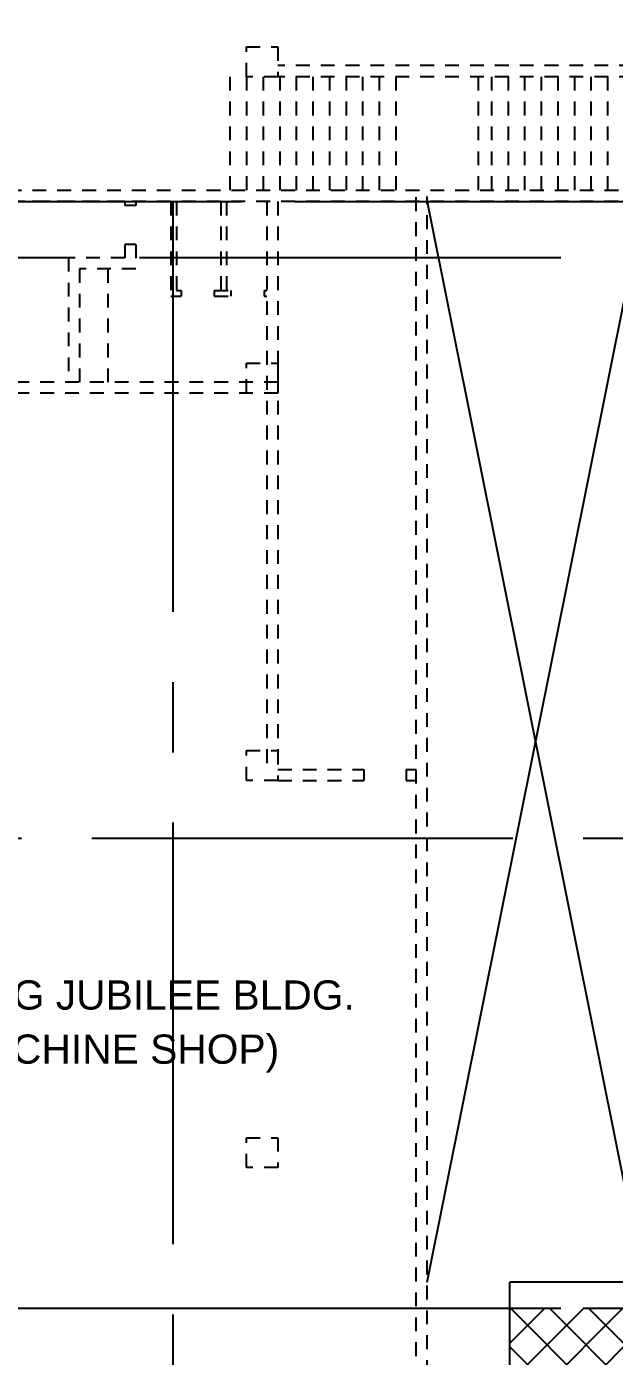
# Model space of a CAD drawing. Header units: millimetres. Extents: x 2148 to 2681, y 758 to 986.
# Drawn here: x 2422.23 to 2427.54, y 950.54 to 962.56 of the extents above; entities that cross this region are included whole.
import ezdxf

# ---------------------------------------------------------------- set-up
doc = ezdxf.new("R2010")
doc.units = ezdxf.units.MM
for name, pattern in [('CENTER2', [28.575, 19.05, -3.175, 3.175, -3.175]), ('HIDDEN', [0.375, 0.25, -0.125]), ('PHANTOM2', [1.25, 0.625, -0.125, 0.125, -0.125, 0.125, -0.125])]:
    doc.linetypes.add(name, pattern=pattern)
for name, color, linetype in [('3TX-TITLE', 3, 'Continuous'), ('D', 1, 'Continuous'), ('HATCH', 8, 'Continuous'), ('S_GRID LINES', 252, 'Continuous'), ('TEXT', 6, 'Continuous')]:
    doc.layers.add(name, color=color, linetype=linetype)
doc.styles.add('SWISS', font='swissl.ttf')

# ---------------------------------------------------------------- blocks, each defined once
blk = doc.blocks.new('EXISTING')
at = {"layer": 'HATCH', "linetype": 'HIDDEN', "ltscale": 0.5}
for p, q in [((-79721.281, -2154.423), (-79724.494, -2154.423)), ((-79721.281, -2154.423), (-79724.494, -2154.423)), ((-79724.927, -2154.523), (-79724.927, -2155.552)), ((-79724.927, -2154.523), (-79724.927, -2155.552)), ((-79724.777, -2154.523), (-79724.777, -2155.552)), ((-79724.777, -2154.523), (-79724.777, -2155.552)), ((-79724.627, -2154.523), (-79724.627, -2155.552)), ((-79724.627, -2154.523), (-79724.627, -2155.552)), ((-79721.281, -2154.523), (-79724.494, -2154.523)), ((-79721.281, -2154.523), (-79724.494, -2154.523)), ((-79724.477, -2154.523), (-79724.477, -2155.552)), ((-79724.477, -2154.523), (-79724.477, -2155.552)), ((-79724.327, -2154.523), (-79724.327, -2155.552)), ((-79724.327, -2154.523), (-79724.327, -2155.552)), ((-79724.177, -2154.523), (-79724.177, -2155.552)), ((-79724.177, -2154.523), (-79724.177, -2155.552)), ((-79724.027, -2154.523), (-79724.027, -2155.552)), ((-79724.027, -2154.523), (-79724.027, -2155.552)), ((-79723.877, -2154.523), (-79723.877, -2155.552)), ((-79723.877, -2154.523), (-79723.877, -2155.552)), ((-79723.727, -2154.523), (-79723.727, -2155.552)), ((-79723.727, -2154.523), (-79723.727, -2155.552)), ((-79723.577, -2154.523), (-79723.577, -2155.552)), ((-79723.577, -2154.523), (-79723.577, -2155.552)), ((-79723.427, -2154.523), (-79723.427, -2155.552)), ((-79723.427, -2154.523), (-79723.427, -2155.552)), ((-79722.682, -2154.523), (-79722.682, -2155.552)), ((-79722.682, -2154.523), (-79722.682, -2155.552)), ((-79722.562, -2154.523), (-79722.562, -2155.552)), ((-79722.562, -2154.523), (-79722.562, -2155.552)), ((-79722.412, -2154.523), (-79722.412, -2155.552)), ((-79722.412, -2154.523), (-79722.412, -2155.552)), ((-79722.262, -2154.523), (-79722.262, -2155.552)), ((-79722.262, -2154.523), (-79722.262, -2155.552)), ((-79722.112, -2154.523), (-79722.112, -2155.552)), ((-79722.112, -2154.523), (-79722.112, -2155.552)), ((-79721.962, -2154.523), (-79721.962, -2155.552)), ((-79721.962, -2154.523), (-79721.962, -2155.552)), ((-79721.812, -2154.523), (-79721.812, -2155.552)), ((-79721.812, -2154.523), (-79721.812, -2155.552)), ((-79721.662, -2154.523), (-79721.662, -2155.552)), ((-79721.662, -2154.523), (-79721.662, -2155.552)), ((-79721.512, -2154.523), (-79721.512, -2155.552)), ((-79721.512, -2154.523), (-79721.512, -2155.552)), ((-79720.964, -2155.552), (-79727.132, -2155.552)), ((-79720.964, -2155.552), (-79727.132, -2155.552)), ((-79720.964, -2155.552), (-79727.132, -2155.552)), ((-79725.879, -2155.652), (-79727.132, -2155.652)), ((-79725.879, -2155.652), (-79727.132, -2155.652)), ((-79720.964, -2155.652), (-79727.132, -2155.652)), ((-79725.879, -2155.652), (-79725.879, -2155.688)), ((-79725.879, -2155.652), (-79725.879, -2155.688)), ((-79725.879, -2155.652), (-79725.879, -2155.688)), ((-79725.779, -2155.688), (-79725.879, -2155.688)), ((-79725.779, -2155.688), (-79725.879, -2155.688)), ((-79725.779, -2155.688), (-79725.879, -2155.688)), ((-79720.964, -2155.652), (-79725.779, -2155.652)), ((-79725.779, -2155.652), (-79725.779, -2155.688)), ((-79720.964, -2155.652), (-79725.779, -2155.652)), ((-79725.779, -2155.652), (-79725.779, -2155.688)), ((-79725.779, -2155.652), (-79725.779, -2155.688)), ((-79725.461, -2155.652), (-79725.461, -2156.506)), ((-79725.411, -2155.652), (-79725.411, -2156.456)), ((-79725.01, -2155.652), (-79725.01, -2156.456)), ((-79724.96, -2155.652), (-79724.96, -2156.456)), ((-79724.594, -2155.652), (-79724.594, -2160.75)), ((-79724.494, -2155.652), (-79724.494, -2160.75)), ((-79723.244, -2172.163), (-79723.244, -2155.605)), ((-79723.144, -2173.45), (-79723.144, -2155.605)), ((-79725.879, -2156.039), (-79725.879, -2156.16)), ((-79725.779, -2156.039), (-79725.879, -2156.039)), ((-79725.779, -2156.039), (-79725.779, -2156.26)), ((-79725.879, -2156.16), (-79726.387, -2156.16)), ((-79726.387, -2156.16), (-79726.387, -2157.283)), ((-79725.779, -2156.26), (-79726.287, -2156.26)), ((-79726.287, -2156.26), (-79726.287, -2157.283)), ((-79726.033, -2156.26), (-79726.033, -2157.283)), ((-79725.461, -2156.506), (-79725.37, -2156.506)), ((-79725.411, -2156.456), (-79725.37, -2156.456)), ((-79725.37, -2156.456), (-79725.37, -2156.506)), ((-79725.07, -2156.456), (-79724.918, -2156.456)), ((-79725.07, -2156.456), (-79725.07, -2156.506)), ((-79725.07, -2156.506), (-79724.918, -2156.506)), ((-79724.918, -2156.456), (-79724.918, -2156.506)), ((-79724.618, -2156.456), (-79724.594, -2156.456)), ((-79724.618, -2156.456), (-79724.618, -2156.506)), ((-79724.618, -2156.506), (-79724.594, -2156.506)), ((-79724.494, -2157.383), (-79729.132, -2157.383)), ((-79724.494, -2157.283), (-79728.284, -2157.283)), ((-79724.494, -2160.785), (-79723.717, -2160.785)), ((-79723.717, -2160.785), (-79723.717, -2160.885)), ((-79723.333, -2160.785), (-79723.244, -2160.785)), ((-79723.333, -2160.785), (-79723.333, -2160.885)), ((-79724.494, -2160.885), (-79723.717, -2160.885)), ((-79723.333, -2160.885), (-79723.244, -2160.885))]:
    blk.add_line(p, q, dxfattribs=at)
at = {"layer": 'HATCH', "linetype": 'HIDDEN', "ltscale": 0.5, "elevation": 0}
for points in [[(-79724.494, -2154.254), (-79724.494, -2154.523), (-79724.779, -2154.523), (-79724.779, -2154.254)], [(-79724.494, -2154.254), (-79724.494, -2154.523), (-79724.779, -2154.523), (-79724.779, -2154.254)], [(-79724.494, -2157.113), (-79724.494, -2157.383), (-79724.779, -2157.383), (-79724.779, -2157.113)], [(-79724.494, -2160.615), (-79724.494, -2160.885), (-79724.779, -2160.885), (-79724.779, -2160.615)], [(-79724.494, -2164.114), (-79724.494, -2164.384), (-79724.779, -2164.384), (-79724.779, -2164.114)]]:
    blk.add_lwpolyline(points, close=True, dxfattribs=at)
at = {"layer": 'HATCH', "linetype": 'HIDDEN', "ltscale": 0.5}
for start, end in [(301.7835, 3.6077), (303.5395, 2.2599)]:
    blk.add_arc((-79734.006, -2148.292), 7.295, start, end, dxfattribs=at)

msp = doc.modelspace()

# ---------------------------------------------------------------- hatches: boundary and pattern name
at = {"layer": 'D', "ltscale": 0.5}
h = msp.add_hatch(dxfattribs=at)
h.set_pattern_fill('NET', color=8, scale=2, angle=135, style=0)
h.set_pattern_definition([(135, (-225.95346, 80661.19678), (-0.1767766953, -0.1767766953), []), (225, (-225.95346, 80661.19678), (0.1767766953, -0.1767766953), [])])
h.paths.add_polyline_path([(2426.5980246, 950.969311), (2426.5980246, 946.969311), (2427.808657, 946.969311), (2427.808657, 947.209311), (2428.0489709, 947.209311), (2428.0489709, 948.8332021), (2428.0489709, 950.7276861), (2427.808657, 950.7276861), (2427.808657, 950.969311)])

# ---------------------------------------------------------------- linework, layer by layer
at = {"layer": '3TX-TITLE', "linetype": 'PHANTOM2', "ltscale": 4}
msp.add_line((2432.1708254, 960.9754912, 0), (2391.8018229, 960.9754912, 0), dxfattribs=at)
at = {"layer": '3TX-TITLE', "linetype": 'PHANTOM2', "ltscale": 4, "elevation": 0}
msp.add_lwpolyline([(2454.1496173, 960.9754912), (2391.8018229, 960.9754912), (2391.8018229, 922.9776771), (2454.1496173, 922.9776771)], dxfattribs=at)
at = {"layer": 'D', "ltscale": 0.5}
for p, q in [((2425.8480246, 960.9754912), (2427.808657, 951.2076861)), ((2425.8480246, 951.2076861), (2427.808657, 960.9652956, 0)), ((2427.808657, 951.2076861), (2426.5980246, 951.2076861))]:
    msp.add_line(p, q, dxfattribs=at)
at = {"layer": 'D', "ltscale": 0.5, "elevation": 0}
msp.add_lwpolyline([(2433.7989709, 951.729311), (2433.7989709, 941.5531799), (2426.5980246, 941.5531799), (2426.5980246, 951.2076861)], dxfattribs=at)
at = {"layer": 'HATCH', "linetype": 'CENTER2', "ltscale": 0.5}
msp.add_line((2427.058657, 950.969311), (2392.5518229, 950.969311), dxfattribs=at)
msp.add_line((2427.058657, 950.969311), (2392.5518229, 950.969311), dxfattribs=at)
at = {"layer": 'S_GRID LINES', "linetype": 'CENTER2', "ltscale": 0.2}
for p, q in [((2423.5508493, 922.9776771, 0), (2423.5508493, 960.9754912, 0)), ((2455.6327973, 960.4692324, 0), (2392.9847485, 960.4692324, 0)), ((2455.1998717, 955.2203176), (2392.5518229, 955.2203176)), ((2455.1998717, 950.9709359, 0), (2392.5518229, 950.9709359, 0))]:
    msp.add_line(p, q, dxfattribs=at)

# ---------------------------------------------------------------- block references
at = {"layer": 'HATCH', "color": 2, "lineweight": -3}
msp.add_blockref('EXISTING', (82148.9926086, 3116.6282593, 0), dxfattribs=at)

# ---------------------------------------------------------------- texts
at = {"layer": 'TEXT', "style": 'SWISS'}
for s, p in [('EXISTING JUBILEE BLDG.', (2420.6660006, 953.672502, 0)), ('(MACHINE SHOP)', (2421.4175079, 953.1831581))]:
    msp.add_text(s, height=0.264, dxfattribs=at).set_placement(p)

doc.saveas('drawing.dxf')
